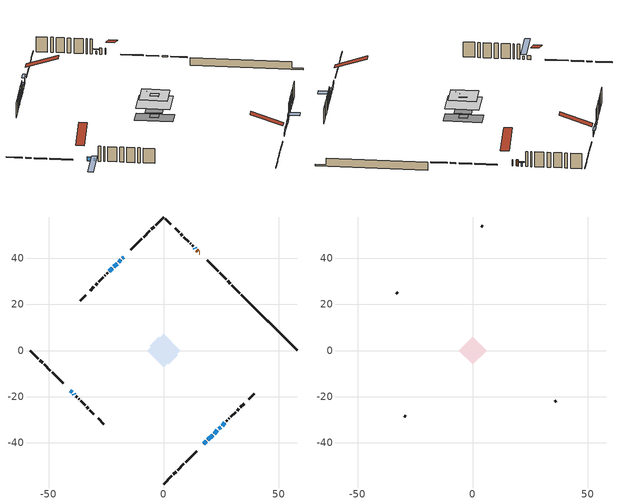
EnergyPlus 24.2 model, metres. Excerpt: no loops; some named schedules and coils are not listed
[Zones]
conditioned space
 floor outside (Floor1 construction): -3.64,0 0,3.64 3.64,0 0,-3.64 z1.96
 floor adiabatic (AdiabaticFloorConstruction): -7.23,0 0,7.23 7.23,0 0,-7.23 z4.4
 floor foundation (Slab1 construction): -6.06,2.14 -2.14,6.06 6.06,-2.14 2.14,-6.06 z-0.6
 floor foundation (Slab2 construction): -1.79,0 0,1.79 1.79,0 0,-1.79 z0
 wall outside (RimJoist1 construction): 0,-57.97 3.54,-54.43 / -57.97,0 -54.43,-3.54 / 0,57.97 -3.54,54.43 / 33.08,24.89 29.54,28.43 z1.96:2.26
 wall outside (RimJoist2 construction): 4.19,-53.78 5.39,-52.58 / -53.78,-4.19 -52.58,-5.39 / -4.19,53.78 -5.39,52.58 / 28.88,29.09 27.69,30.28 z1.96:2.26
 wall outside (RimJoist3 construction): 6.04,-51.93 8.79,-49.18 / -51.93,-6.04 -49.18,-8.79 / -6.04,51.93 -8.79,49.18 / 27.03,30.94 24.29,33.68 z1.96:2.26
 wall outside (RimJoist4 construction): 9.45,-48.52 14.29,-43.68 / -48.52,-9.45 -43.68,-14.29 / -9.45,48.52 -14.29,43.68 / 23.63,34.34 18.79,39.18 z1.96:2.26
 wall outside (AdiabaticWallConstruction 1): 15.62,42.35 15.44,42.54 / 14.78,43.19 14.35,43.62 z1.96:3.99
 wall outside (AdiabaticWallConstruction): -17.46,40.52 -17.96,40.01 z1.96:3.61; -40.52,-17.46 -39.8,-18.17 / -18.61,39.36 -19.57,38.41 / 17.46,-40.52 18.54,-39.43 / 19.2,-38.78 21.21,-36.76 z1.96:3.18; 13.7,44.27 13.4,44.57 z1.96:2.9; -39.15,-18.82 -38.77,-19.2 z1.96:2.88; -20.22,37.75 -21.69,36.28 z1.96:3.51; 21.87,-36.11 23.23,-34.74 / 23.89,-34.08 24.65,-33.33 / -22.35,35.62 -23.57,34.4 z1.96:2.93; 25.3,-32.67 26.54,-31.43 z1.96:3.94
 wall outside (Wall1 construction): 27.2,-30.77 27.66,-30.31 / -38.11,-19.86 -37.65,-20.32 / -24.23,33.74 -24.69,33.28 / 12.74,45.23 12.28,45.69 z1.96:6.84
 wall outside (Wall2 construction): 28.32,-29.66 28.52,-29.45 / -37,-20.98 -36.79,-21.18 / -25.34,32.63 -25.55,32.42 / 11.63,46.34 11.42,46.55 z1.96:6.84
 wall outside (Wall3 construction): 29.18,-28.79 31.16,-26.81 / -36.13,-21.84 -34.15,-23.82 / -26.21,31.76 -28.19,29.78 / 10.76,47.21 8.78,49.19 z1.96:6.84
 wall outside (Wall4 construction): 31.82,-26.15 32.61,-25.37 / -33.49,-24.48 -32.71,-25.27 / -28.85,29.12 -29.64,28.34 / 8.12,49.85 7.34,50.64 z1.96:6.84
 wall outside (Wall5 construction): 33.26,-24.71 34.95,-23.02 / -32.05,-25.92 -30.36,-27.62 / -30.29,27.68 -31.98,25.99 / 6.68,51.29 4.99,52.98 z1.96:6.84
 wall outside (Wall9 construction): 36.86,-21.11 39.29,-18.69 / -28.45,-29.52 -26.03,-31.95 / -33.89,24.08 -36.31,21.66 / 3.08,54.89 0.66,57.31 z1.96:6.84
 wall foundation (FoundationWall1 construction): 33.74,24.24,-0.6 33.74,24.24,1.96 55.55,2.42,1.96 55.55,2.42,-0.08 57.97,0,-0.08 57.97,0,-0.6
 window (WindowConstruction 7): -17.46,40.52 -17.96,40.01 z1.96:3.61
 window (WindowConstruction 5): -40.52,-17.46 -39.8,-18.17 z1.96:3.18
 window (WindowConstruction 6): 13.7,44.27 13.4,44.57 z1.96:2.9
 window (WindowConstruction 9): -18.62,39.36 -19.56,38.41 z1.96:3.18
 window (WindowConstruction 10): 17.46,-40.52 18.54,-39.43 z1.96:3.18
 window (WindowConstruction 11): 19.2,-38.78 21.21,-36.76 z1.96:3.18
 window (WindowConstruction 8): -39.15,-18.82 -38.77,-19.2 z1.96:2.87
 window (WindowConstruction): -20.22,37.75 -21.69,36.28 z1.96:3.51
 window (WindowConstruction 1): 21.87,-36.1 23.23,-34.74 z1.96:2.93
 window (WindowConstruction 2): 23.89,-34.08 24.64,-33.33 z1.96:2.93
 window (WindowConstruction 3): 25.3,-32.67 26.54,-31.43 z1.96:3.94
 window (WindowConstruction 4): -22.35,35.62 -23.57,34.4 z1.96:2.93
 door (Door): 15.62,42.35 15.44,42.53 z1.96:3.99
 door (Door 1): 14.78,43.19 14.36,43.62 z1.96:3.99
 ceiling adiabatic (AdiabaticFloorConstruction): 0,-7.23 7.23,0 0,7.23 -7.23,0 z4.4
attic - vented
 floor to conditioned space (Floor2 construction Reversed): -1.79,0 0,1.79 1.79,0 0,-1.79 z6.84
 floor to conditioned space (Floor3 construction Reversed): -5.99,0 0,5.99 5.99,0 0,-5.99 z6.84
 floor to conditioned space (Floor4 construction Reversed): -3.64,0 0,3.64 3.64,0 0,-3.64 z6.84
 wall outside (Wall6 construction): 35.61,-22.36 36.21,-21.77 / -29.7,-28.27 -29.1,-28.87 / -32.64,25.33 -33.24,24.74 / 4.33,53.64 3.74,54.24 z1.96:6.84
 roof outside (Roof1 construction): 16.8,-41.17,6.84 9.77,-34.14,10.15 7.91,-35.99,10.15 14.95,-43.03,6.84; -41.17,-16.8,6.84 -34.14,-9.77,10.15 -35.99,-7.91,10.15 -43.03,-14.95,6.84; -16.8,41.17,6.84 -9.77,34.14,10.15 -7.91,35.99,10.15 -14.95,43.03,6.84; 16.28,41.69,6.84 9.25,34.66,10.15 11.1,32.81,10.15 18.13,39.84,6.84
shading: -18.6,39.37 -16.81,41.16 -17.35,41.7 -19.14,39.91 z4.52; 13.04,44.93 14.06,43.91 14.35,44.2 13.33,45.22 z3.41; -38.34,-19.63 -39.58,-18.39 -48.2,-27.01 -46.96,-28.25 z3.48; -21.87,36.1 -20.04,37.93 -20.34,38.22 -22.16,36.39 z3.76; 23.41,-34.56 21.69,-36.28 21.98,-36.57 23.7,-34.85 z3.18; 24.82,-33.15 23.71,-34.26 24,-34.55 25.11,-33.44 z3.18; 26.72,-31.25 25.12,-32.85 27.71,-35.44 29.31,-33.84 z4.19; -23.75,34.22 -22.17,35.8 -22.46,36.09 -24.04,34.52 z3.18
[Building]
Building 1: Terrain=Suburbs
[Site:Location]
Bathurst AP_NB: Latitude {deg}=47.63; Longitude {deg}=-65.74; Time Zone {hr}=-4; Elevation {m}=59; Keep Site Location Information=Yes
[Site:GroundTemperature:Shallow]
0.0375368, -2.14911, -2.32423, -1.28655, 2.87914, 7.02543, 10.62, 12.8971, 13.0906, 11.2385, 7.7356, 3.71651
[Site:WaterMainsTemperature]
Calculation Method=Schedule; Temperature Schedule=mains temperature schedule
[Material] Roughness=Rough; Thermal Absorptance=0.9
Name | Thickness {m} | Conductivity {W/m-K} | Density {kg/m3} | Specific Heat {J/kg-K} | Solar Absorptance | Visible Absorptance
asphalt or fiberglass shingles | 0.00635 | 0.162714 | 1121.4 | 1465.45 | 0.4 | 0.4
ceiling loosefill ins | 0.254 | 0.0480833 | 16.02 | 1046.75 | 0.7 | 0.7
ceiling stud and cavity | 0.1397 | 0.404776 | 65.682 | 1177.47 | 0.7 | 0.7
ceiling stud and cavity 1 | 0.1397 | 0.115652 | 65.682 | 1177.47 | 0.7 | 0.7
ceiling stud and cavity 2 | 0.1397 | 0.268029 | 65.682 | 1177.47 | 0.7 | 0.7
concrete 4.0 in. | 0.1016 | 1.803125 | 2242.8 | 837.4 | 0.7 | 0.7
concrete 8.0 in. | 0.2032 | 1.803125 | 2242.8 | 837.4 | 0.7 | 0.7
door material | 0.04445 | 0.0451087 | 512.64 | 1214.23 | 0.7 | 0.7
floor covering | 0.0127 | 0.0433444 | 54.468 | 1339.84 | 0.6 | 0.6
floor rigid ins; rim joist rigid ins 1; wall rigid ins | 0.051816 | 0.029427 | 32.04 | 1214.23 | 0.7 | 0.7
floor rigid ins 1; wall rigid ins 2 | 0.512978 | 0.029427 | 32.04 | 1214.23 | 0.7 | 0.7
floor stud and cavity | 0.1397 | 0.64399 | 92.3553 | 1139.71 | 0.7 | 0.7
floor stud and cavity 1 | 0.1397 | 1.75129 | 37.0049 | 1207.88 | 0.7 | 0.7
furniture material conditioned space 1 | 0.1524 | 0.115458 | 640.8 | 1214.23 | 0.6 | 0.6
gypsum board | 0.0127 | 0.160291 | 801 | 837.4 | 0.6 | 0.6
osb sheathing 0.5 in. | 0.0127 | 0.115458 | 512.64 | 1214.23 | 0.7 | 0.7
osb sheathing 0.75 in. | 0.01905 | 0.115458 | 512.64 | 1214.23 | 0.7 | 0.7
osb sheathing 2.0 in. | 0.0508 | 0.115458 | 512.64 | 1214.23 | 0.7 | 0.7
rim joist rigid ins; wall rigid ins 1 | 0.103632 | 0.029427 | 32.04 | 1214.23 | 0.7 | 0.7
rim joist stud and cavity | 0.0508 | 0.0292721 | 125.044 | 1163.47 | 0.6 | 0.6
rim joist stud and cavity 1 | 0.0508 | 0.0199574 | 125.044 | 1163.47 | 0.6 | 0.6
rim joist stud and cavity 2 | 0.0508 | 24.0425 | 6.31874 | 1174.65 | 0.6 | 0.6
rim joist stud and cavity 3 | 0.0508 | 0.0402607 | 125.044 | 1163.47 | 0.6 | 0.6
wall stud and cavity | 0.1397 | 0.0714115 | 139.0536 | 1170.24 | 0.7 | 0.7
wall stud and cavity 1 | 0.1397 | 0.0828166 | 139.0536 | 1170.24 | 0.7 | 0.7
wall stud and cavity 2 | 0.1397 | 0.372494 | 139.0536 | 1170.24 | 0.7 | 0.7
wall stud and cavity 3 | 0.1397 | 0.550994 | 139.0536 | 1170.24 | 0.7 | 0.7
wall stud and cavity 4 | 0.1397 | 0.383292 | 139.0536 | 1170.24 | 0.7 | 0.7
wall stud and cavity 5 | 0.0889 | 6.1454 | 50.32683 | 1063.81 | 0.6 | 0.6
wall stud and cavity 6 | 0.1397 | 0.472276 | 139.0536 | 1170.24 | 0.7 | 0.7
wall stud and cavity 7 | 0.0889 | 0.380278 | 52.3479 | 1209.89 | 0.7 | 0.7
wall stud and cavity 8 | 0.0889 | 0.391764 | 83.0341 | 1211.67 | 0.7 | 0.7
wood siding | 0.0254 | 0.102417 | 544.68 | 1172.36 | 0.4 | 0.4
wood siding 1 | 0.00254 | 0.102417 | 544.68 | 1172.36 | 0.4 | 0.4
wood siding 2; wood siding 3; wood siding 4 | 0.0254 | 0.102417 | 544.68 | 1172.36 | 0.7 | 0.7
[WindowMaterial:SimpleGlazingSystem]
Name | U-Factor {W/m2-K} | Solar Heat Gain Coefficient
WindowMaterial | 2.12811 | 0.61
WindowMaterial 1 | 2.21499 | 0.53
WindowMaterial 10 | 1.547255 | 0.47
WindowMaterial 2 | 2.20704 | 0.53
WindowMaterial 3 | 1.95494 | 0.59
WindowMaterial 4 | 1.56542 | 0.46
WindowMaterial 5 | 1.54101 | 0.48
WindowMaterial 6 | 2.33479 | 0.41
WindowMaterial 7 | 1.919164 | 0.6
WindowMaterial 8 | 2.208742 | 0.41
WindowMaterial 9 | 1.50524 | 0.5
[Construction]
AdiabaticFloorConstruction: floor stud and cavity 1, floor rigid ins 1, osb sheathing 0.75 in., floor covering
AdiabaticWallConstruction: wood siding 3, wall rigid ins 2, wall stud and cavity 7, gypsum board
AdiabaticWallConstruction 1: wood siding 4, wall rigid ins 2, wall stud and cavity 7, gypsum board
Door; Door 1: door material
Floor1 construction: floor stud and cavity, floor rigid ins, osb sheathing 0.75 in., floor covering
Floor2 construction Reversed: gypsum board, ceiling stud and cavity, ceiling loosefill ins
Floor3 construction Reversed: gypsum board, ceiling stud and cavity 1, ceiling loosefill ins
Floor4 construction Reversed: gypsum board, ceiling stud and cavity 2, ceiling loosefill ins
FoundationWall1 construction: concrete 8.0 in.
furniture construction conditioned space 1: furniture material conditioned space 1
PartitionWallConstruction: gypsum board, wall stud and cavity 8, gypsum board
RimJoist1 construction: wood siding 2, osb sheathing 2.0 in., rim joist stud and cavity
RimJoist2 construction: wood siding 2, rim joist rigid ins, osb sheathing 2.0 in., rim joist stud and cavity 1
RimJoist3 construction: wood siding 2, rim joist stud and cavity 2
RimJoist4 construction: wood siding 2, rim joist rigid ins 1, osb sheathing 2.0 in., rim joist stud and cavity 3
Roof1 construction: asphalt or fiberglass shingles
Slab1 construction; Slab2 construction: concrete 4.0 in.
Wall1 construction: wood siding, wall rigid ins, osb sheathing 0.5 in., wall stud and cavity, gypsum board
Wall2 construction: wood siding, wall rigid ins, osb sheathing 0.5 in., wall stud and cavity 1, gypsum board
Wall3 construction: wood siding, wall rigid ins 1, osb sheathing 0.5 in., wall stud and cavity 2, gypsum board
Wall4 construction: wood siding, wall rigid ins 1, osb sheathing 0.5 in., wall stud and cavity 3, gypsum board
Wall5 construction: wood siding, wall rigid ins 1, osb sheathing 0.5 in., wall stud and cavity 4, gypsum board
Wall6 construction: wood siding 1, wall stud and cavity 5
Wall9 construction: wood siding, wall rigid ins 1, osb sheathing 0.5 in., wall stud and cavity 6, gypsum board
WindowConstruction: WindowMaterial
WindowConstruction 1: WindowMaterial 1
WindowConstruction 10: WindowMaterial 10
WindowConstruction 11; WindowConstruction 3: WindowMaterial 3
WindowConstruction 2: WindowMaterial 2
WindowConstruction 4: WindowMaterial 4
WindowConstruction 5: WindowMaterial 5
WindowConstruction 6: WindowMaterial 6
WindowConstruction 7: WindowMaterial 7
WindowConstruction 8: WindowMaterial 8
WindowConstruction 9: WindowMaterial 9
[Zone] Multiplier=1; Part of Total Floor Area=Yes
Name | Volume {m3}
attic - vented | 56.3908
conditioned space | 439.4
[Space]
Name | Zone | Volume {m3}
attic - vented 1 | attic - vented | 56.3908
conditioned space 1 | conditioned space | 439.4
[ZoneInfiltration:EffectiveLeakageArea]
infil attic - vented 1: Zone or Space=attic - vented 1; Schedule=Always On Discrete; Effective Air Leakage Area {cm2}=4184.4; Stack Coefficient=0.00056964; Wind Coefficient=1.61258e-05
[ZoneMixing]
whole house fan mix: Zone or Space=attic - vented; Schedule=Always On Continuous; Design Flow Rate Calculation Method=Flow/Zone; Design Flow Rate {m3/s}=0; Source Zone or Space=conditioned space
[SurfaceProperty:ExposedFoundationPerimeter] Exposed Perimeter Calculation Method=TotalExposedPerimeter
Name | Total Exposed Perimeter {m}
Slab1 | 34.275
Slab2 | 7.69599
[InternalMass] Zone or ZoneList=conditioned space; Space or SpaceList=conditioned space 1
Name | Construction | Surface Area {m2}
furniture mass conditioned space 1 | furniture construction conditioned space 1 | 80.6908
partition wall mass | PartitionWallConstruction | 201.727
[Lights]
interior lighting: Zone or ZoneList or Space or SpaceList=conditioned space 1; Schedule=interior lighting schedule; Design Level Calculation Method=LightingLevel; Lighting Level {W}=343.2; Return Air Fraction=0; Fraction Radiant=0.6; Fraction Visible=0.2; Fraction Replaceable=1
[People]
occupants: Zone or ZoneList or Space or SpaceList=conditioned space 1; Number of People Schedule=occupants schedule; Number of People Calculation Method=People; Number of People=3; Fraction Radiant=0.314171; Sensible Heat Fraction=0.56303; Activity Level Schedule=occupants activity schedule; Carbon Dioxide Generation Rate {m3/s-W}=0; Enable ASHRAE 55 Comfort Warnings=No; Mean Radiant Temperature Calculation Type=EnclosureAveraged
[ElectricEquipment] Zone or ZoneList or Space or SpaceList=conditioned space 1; Design Level Calculation Method=EquipmentLevel
Name | Schedule | Design Level {W} | Fraction Latent | Fraction Radiant | Fraction Lost
clothes dryer | clothes dryer schedule | 140.772 | 0.015 | 0.081 | 0.85
clothes washer | clothes washer schedule | 32.1985 | 0.03 | 0.162 | 0.7
cooking range | cooking range schedule | 215.147 | 0.08 | 0.432 | 0.2
dishwasher | dishwasher schedule | 66.8632 | 0.3 | 0.18 | 0.4
fridge | fridge schedule | 72.9452 | 0 | 0.6 | 0
mech vent house fan | mech vent house fan schedule | 0 | 0 | 0 | 1
mech vent house fan cfis | mech vent house fan cfis schedule | 0 | 0 | 0 | 0
misc plug loads | misc plug loads schedule | 494.7 | 0.045 | 0.513 | 0.1
whole house fan | Always On Discrete | 0 | 0 | 0 | 1
[OtherEquipment] Zone or ZoneList or Space or SpaceList=conditioned space 1; Design Level Calculation Method=EquipmentLevel
Name | Fuel Type | Schedule | Design Level {W} | Fraction Latent | Fraction Radiant | Fraction Lost
clothes dryer 1 | Electricity | clothes dryer schedule | 0 | 0.015 | 0.081 | 0.85
cooking range 1 | Electricity | cooking range schedule | 0 | 0.08 | 0.432 | 0.2
general water use latent | None | general water use schedule | 62.594 | 1 | 0 | 0
general water use sensible | None | general water use schedule | -61.6891 | 0 | 0.6 | 0
mech vent house fan latent load | None | Always On Discrete | 0 | 1 | 0 | 0
mech vent house fan sensible load | None | Always On Discrete | 0 | 0 | 0 | 0
water heater energy adjustment1 | Electricity | Always On Discrete | 0.01 | 0 | 0 | 1
[ZoneInfiltration:DesignFlowRate] Zone or ZoneList or Space or SpaceList=conditioned space 1; Schedule=Always On Discrete; Design Flow Rate Calculation Method=Flow/Zone; Design Flow Rate {m3/s}=0
infil flow; natural vent flow; whole house fan flow
[ZoneControl:Thermostat]
conditioned space Thermostat: Zone or ZoneList=conditioned space; Control Type Schedule=conditioned space Thermostat Schedule; Control 1=conditioned space temperature setpoint; Temperature Difference Between Cutout And Setpoint {deltaC}=0
[ThermostatSetpoint:DualSetpoint]
conditioned space temperature setpoint: Heating Setpoint Temperature Schedule=heating setpoint; Cooling Setpoint Temperature Schedule=cooling setpoint
[AirLoopHVAC:UnitarySystem]
unit heater unitary system: Control Type=Load; Controlling Zone or Thermostat Location=conditioned space; Dehumidification Control Type=None; Availability Schedule=Always On Discrete; Supply Fan=unit heater supply fan; Fan Placement=BlowThrough; Supply Air Fan Operating Mode Schedule=unit heater auto fan schedule; Heating Coil=unit heater htg coil; DX Heating Coil Sizing Ratio=1; Use DOAS DX Cooling Coil=No; Minimum Supply Air Temperature {C}=2; Latent Load Control=SensibleOnlyLoadControl; Cooling Supply Air Flow Rate Method=None; Heating Supply Air Flow Rate Method=SupplyAirFlowRate; Heating Supply Air Flow Rate {m3/s}=0.00141584; No Load Supply Air Flow Rate Method=SupplyAirFlowRate; No Load Supply Air Flow Rate {m3/s}=0; No Load Supply Air Flow Rate Control Set To Low Speed=Yes; Maximum Supply Air Temperature {C}=48.8889; Maximum Outdoor Dry-Bulb Temperature for Supplemental Heater Operation {C}=21; Ancillary On-Cycle Electric Power {W}=0; Ancillary Off-Cycle Electric Power {W}=0
[Zone equipment]
conditioned space: electric baseboard, unit heater unitary system
[Foundation:Kiva] Initial Indoor Air Temperature {C}=18; Wall Depth Below Slab {m}=0.2032
Name | Wall Height Above Grade {m}
Foundation Kiva 1 | 1.96002
Foundation Kiva 2 | 0.1016
[Foundation:Kiva:Settings]
Soil Conductivity {W/m-K}=0.849921; Soil Density {kg/m3}=1842.3; Soil Specific Heat {J/kg-K}=418.7; Ground Solar Absorptivity=0.9; Ground Thermal Absorptivity=0.9; Ground Surface Roughness {m}=0.03; Far-Field Width {m}=40; Deep-Ground Boundary Condition=ZeroFlux; Deep-Ground Depth {m}=40; Minimum Cell Dimension {m}=0.2; Maximum Cell Growth Coefficient=3; Simulation Timestep=Timestep
[Exterior:Lights]
exterior lighting: Schedule=exterior lighting schedule; Design Level {W}=75.6
[EnergyManagementSystem:Sensor] Output:Variable or Output:Meter Index Key=conditioned space
Name | Output:Variable or Output:Meter
conditioned_space_clg_unmet_s | Zone Cooling Setpoint Not Met Time
conditioned_space_htg_unmet_s | Zone Heating Setpoint Not Met Time
fridge_tin_s; tin_s; tin_s_1 | Zone Mean Air Temperature
tout_s | Zone Outdoor Air Drybulb Temperature
win_s | Zone Air Humidity Ratio
[Schedule:Constant]
Name | Hourly Value
Always On Continuous; mech vent house fan schedule; mech vent house fan cfis schedule; Always On Discrete | 1
occupants activity schedule | 117.228
fridge schedule; unit heater auto fan schedule | 0
[Schedule:Week:Daily]
interior lighting schedule Week Rule - Jan1-Jan27: interior lighting schedule day, interior lighting schedule day, interior lighting schedule day, interior lighting schedule day, interior lighting schedule day, interior lighting schedule day, interior lighting schedule day, interior lighting schedule default day, interior lighting schedule default day, interior lighting schedule default day, interior lighting schedule default day, interior lighting schedule default day
interior lighting schedule Week Rule - Jan28-Feb3: interior lighting schedule day, interior lighting schedule day, interior lighting schedule day, interior lighting schedule day, interior lighting schedule day 1, interior lighting schedule day 1, interior lighting schedule day 1, interior lighting schedule default day, interior lighting schedule default day, interior lighting schedule default day, interior lighting schedule default day, interior lighting schedule default day
interior lighting schedule Week Rule - Feb4-Feb24: interior lighting schedule day 1, interior lighting schedule day 1, interior lighting schedule day 1, interior lighting schedule day 1, interior lighting schedule day 1, interior lighting schedule day 1, interior lighting schedule day 1, interior lighting schedule default day, interior lighting schedule default day, interior lighting schedule default day, interior lighting schedule default day, interior lighting schedule default day
interior lighting schedule Week Rule - Feb25-Mar3: interior lighting schedule day 1, interior lighting schedule day 1, interior lighting schedule day 1, interior lighting schedule day 1, interior lighting schedule day 2, interior lighting schedule day 2, interior lighting schedule day 2, interior lighting schedule default day, interior lighting schedule default day, interior lighting schedule default day, interior lighting schedule default day, interior lighting schedule default day
interior lighting schedule Week Rule - Mar4-Mar31: interior lighting schedule day 2, interior lighting schedule day 2, interior lighting schedule day 2, interior lighting schedule day 2, interior lighting schedule day 2, interior lighting schedule day 2, interior lighting schedule day 2, interior lighting schedule default day, interior lighting schedule default day, interior lighting schedule default day, interior lighting schedule default day, interior lighting schedule default day
interior lighting schedule Week Rule - Apr1-Apr28: interior lighting schedule day 3, interior lighting schedule day 3, interior lighting schedule day 3, interior lighting schedule day 3, interior lighting schedule day 3, interior lighting schedule day 3, interior lighting schedule day 3, interior lighting schedule default day, interior lighting schedule default day, interior lighting schedule default day, interior lighting schedule default day, interior lighting schedule default day
interior lighting schedule Week Rule - Apr29-May5: interior lighting schedule day 3, interior lighting schedule day 3, interior lighting schedule day 4, interior lighting schedule day 4, interior lighting schedule day 4, interior lighting schedule day 4, interior lighting schedule day 4, interior lighting schedule default day, interior lighting schedule default day, interior lighting schedule default day, interior lighting schedule default day, interior lighting schedule default day
interior lighting schedule Week Rule - May6-May26: interior lighting schedule day 4, interior lighting schedule day 4, interior lighting schedule day 4, interior lighting schedule day 4, interior lighting schedule day 4, interior lighting schedule day 4, interior lighting schedule day 4, interior lighting schedule default day, interior lighting schedule default day, interior lighting schedule default day, interior lighting schedule default day, interior lighting schedule default day
interior lighting schedule Week Rule - May27-Jun2: interior lighting schedule day 4, interior lighting schedule day 4, interior lighting schedule day 4, interior lighting schedule day 4, interior lighting schedule day 4, interior lighting schedule day 5, interior lighting schedule day 5, interior lighting schedule default day, interior lighting schedule default day, interior lighting schedule default day, interior lighting schedule default day, interior lighting schedule default day
interior lighting schedule Week Rule - Jun3-Jun30: interior lighting schedule day 5, interior lighting schedule day 5, interior lighting schedule day 5, interior lighting schedule day 5, interior lighting schedule day 5, interior lighting schedule day 5, interior lighting schedule day 5, interior lighting schedule default day, interior lighting schedule default day, interior lighting schedule default day, interior lighting schedule default day, interior lighting schedule default day
interior lighting schedule Week Rule - Jul1-Jul28: interior lighting schedule day 6, interior lighting schedule day 6, interior lighting schedule day 6, interior lighting schedule day 6, interior lighting schedule day 6, interior lighting schedule day 6, interior lighting schedule day 6, interior lighting schedule default day, interior lighting schedule default day, interior lighting schedule default day, interior lighting schedule default day, interior lighting schedule default day
interior lighting schedule Week Rule - Jul29-Aug4: interior lighting schedule day 6, interior lighting schedule day 6, interior lighting schedule day 6, interior lighting schedule day 7, interior lighting schedule day 7, interior lighting schedule day 7, interior lighting schedule day 7, interior lighting schedule default day, interior lighting schedule default day, interior lighting schedule default day, interior lighting schedule default day, interior lighting schedule default day
interior lighting schedule Week Rule - Aug5-Aug25: interior lighting schedule day 7, interior lighting schedule day 7, interior lighting schedule day 7, interior lighting schedule day 7, interior lighting schedule day 7, interior lighting schedule day 7, interior lighting schedule day 7, interior lighting schedule default day, interior lighting schedule default day, interior lighting schedule default day, interior lighting schedule default day, interior lighting schedule default day
interior lighting schedule Week Rule - Aug26-Sep1: interior lighting schedule day 7, interior lighting schedule day 7, interior lighting schedule day 7, interior lighting schedule day 7, interior lighting schedule day 7, interior lighting schedule day 7, interior lighting schedule day 8, interior lighting schedule default day, interior lighting schedule default day, interior lighting schedule default day, interior lighting schedule default day, interior lighting schedule default day
interior lighting schedule Week Rule - Sep2-Sep29: interior lighting schedule day 8, interior lighting schedule day 8, interior lighting schedule day 8, interior lighting schedule day 8, interior lighting schedule day 8, interior lighting schedule day 8, interior lighting schedule day 8, interior lighting schedule default day, interior lighting schedule default day, interior lighting schedule default day, interior lighting schedule default day, interior lighting schedule default day
interior lighting schedule Week Rule - Sep30-Oct6: interior lighting schedule day 8, interior lighting schedule day 9, interior lighting schedule day 9, interior lighting schedule day 9, interior lighting schedule day 9, interior lighting schedule day 9, interior lighting schedule day 9, interior lighting schedule default day, interior lighting schedule default day, interior lighting schedule default day, interior lighting schedule default day, interior lighting schedule default day
interior lighting schedule Week Rule - Oct7-Oct27: interior lighting schedule day 9, interior lighting schedule day 9, interior lighting schedule day 9, interior lighting schedule day 9, interior lighting schedule day 9, interior lighting schedule day 9, interior lighting schedule day 9, interior lighting schedule default day, interior lighting schedule default day, interior lighting schedule default day, interior lighting schedule default day, interior lighting schedule default day
interior lighting schedule Week Rule - Oct28-Nov3: interior lighting schedule day 9, interior lighting schedule day 9, interior lighting schedule day 9, interior lighting schedule day 9, interior lighting schedule day 10, interior lighting schedule day 10, interior lighting schedule day 10, interior lighting schedule default day, interior lighting schedule default day, interior lighting schedule default day, interior lighting schedule default day, interior lighting schedule default day
interior lighting schedule Week Rule - Nov4-Nov24: interior lighting schedule day 10, interior lighting schedule day 10, interior lighting schedule day 10, interior lighting schedule day 10, interior lighting schedule day 10, interior lighting schedule day 10, interior lighting schedule day 10, interior lighting schedule default day, interior lighting schedule default day, interior lighting schedule default day, interior lighting schedule default day, interior lighting schedule default day
interior lighting schedule Week Rule - Nov25-Dec1: interior lighting schedule day 10, interior lighting schedule day 10, interior lighting schedule day 10, interior lighting schedule day 10, interior lighting schedule day 10, interior lighting schedule day 10, interior lighting schedule day 11, interior lighting schedule default day, interior lighting schedule default day, interior lighting schedule default day, interior lighting schedule default day, interior lighting schedule default day
interior lighting schedule Week Rule - Dec2-Dec31: interior lighting schedule day 11, interior lighting schedule day 11, interior lighting schedule day 11, interior lighting schedule day 11, interior lighting schedule day 11, interior lighting schedule day 11, interior lighting schedule day 11, interior lighting schedule default day, interior lighting schedule default day, interior lighting schedule default day, interior lighting schedule default day, interior lighting schedule default day
occupants schedule Week Rule - Jan1-Dec31: occupants schedule day, occupants schedule day, occupants schedule day, occupants schedule day, occupants schedule day, occupants schedule day, occupants schedule day, occupants schedule default day, occupants schedule default day, occupants schedule default day, occupants schedule default day, occupants schedule default day
clothes dryer schedule Week Rule - Jan1-Dec31: clothes dryer schedule day, clothes dryer schedule day, clothes dryer schedule day, clothes dryer schedule day, clothes dryer schedule day, clothes dryer schedule day, clothes dryer schedule day, clothes dryer schedule default day, clothes dryer schedule default day, clothes dryer schedule default day, clothes dryer schedule default day, clothes dryer schedule default day
clothes washer schedule Week Rule - Jan1-Dec31: clothes washer schedule day, clothes washer schedule day, clothes washer schedule day, clothes washer schedule day, clothes washer schedule day, clothes washer schedule day, clothes washer schedule day, clothes washer schedule default day, clothes washer schedule default day, clothes washer schedule default day, clothes washer schedule default day, clothes washer schedule default day
cooking range schedule Week Rule - Jan1-Dec31: cooking range schedule day, cooking range schedule day, cooking range schedule day, cooking range schedule day, cooking range schedule day, cooking range schedule day, cooking range schedule day, cooking range schedule default day, cooking range schedule default day, cooking range schedule default day, cooking range schedule default day, cooking range schedule default day
dishwasher schedule Week Rule - Jan1-Dec31: dishwasher schedule day, dishwasher schedule day, dishwasher schedule day, dishwasher schedule day, dishwasher schedule day, dishwasher schedule day, dishwasher schedule day, dishwasher schedule default day, dishwasher schedule default day, dishwasher schedule default day, dishwasher schedule default day, dishwasher schedule default day
misc plug loads schedule Week Rule - Jan1-Dec31: misc plug loads schedule day, misc plug loads schedule day, misc plug loads schedule day, misc plug loads schedule day, misc plug loads schedule day, misc plug loads schedule day, misc plug loads schedule day, misc plug loads schedule default day, misc plug loads schedule default day, misc plug loads schedule default day, misc plug loads schedule default day, misc plug loads schedule default day
general water use schedule Week Rule - Jan1-Dec31: general water use schedule day, general water use schedule day, general water use schedule day, general water use schedule day, general water use schedule day, general water use schedule day, general water use schedule day, general water use schedule default day, general water use schedule default day, general water use schedule default day, general water use schedule default day, general water use schedule default day
exterior lighting schedule Week Rule - Jan1-Jan27: exterior lighting schedule day, exterior lighting schedule day, exterior lighting schedule day, exterior lighting schedule day, exterior lighting schedule day, exterior lighting schedule day, exterior lighting schedule day, exterior lighting schedule default day, exterior lighting schedule default day, exterior lighting schedule default day, exterior lighting schedule default day, exterior lighting schedule default day
exterior lighting schedule Week Rule - Jan28-Feb3: exterior lighting schedule day, exterior lighting schedule day, exterior lighting schedule day, exterior lighting schedule day, exterior lighting schedule day 1, exterior lighting schedule day 1, exterior lighting schedule day 1, exterior lighting schedule default day, exterior lighting schedule default day, exterior lighting schedule default day, exterior lighting schedule default day, exterior lighting schedule default day
exterior lighting schedule Week Rule - Feb4-Feb24: exterior lighting schedule day 1, exterior lighting schedule day 1, exterior lighting schedule day 1, exterior lighting schedule day 1, exterior lighting schedule day 1, exterior lighting schedule day 1, exterior lighting schedule day 1, exterior lighting schedule default day, exterior lighting schedule default day, exterior lighting schedule default day, exterior lighting schedule default day, exterior lighting schedule default day
exterior lighting schedule Week Rule - Feb25-Mar3: exterior lighting schedule day 1, exterior lighting schedule day 1, exterior lighting schedule day 1, exterior lighting schedule day 1, exterior lighting schedule day 2, exterior lighting schedule day 2, exterior lighting schedule day 2, exterior lighting schedule default day, exterior lighting schedule default day, exterior lighting schedule default day, exterior lighting schedule default day, exterior lighting schedule default day
exterior lighting schedule Week Rule - Mar4-Mar31: exterior lighting schedule day 2, exterior lighting schedule day 2, exterior lighting schedule day 2, exterior lighting schedule day 2, exterior lighting schedule day 2, exterior lighting schedule day 2, exterior lighting schedule day 2, exterior lighting schedule default day, exterior lighting schedule default day, exterior lighting schedule default day, exterior lighting schedule default day, exterior lighting schedule default day
exterior lighting schedule Week Rule - Apr1-Apr28: exterior lighting schedule day 3, exterior lighting schedule day 3, exterior lighting schedule day 3, exterior lighting schedule day 3, exterior lighting schedule day 3, exterior lighting schedule day 3, exterior lighting schedule day 3, exterior lighting schedule default day, exterior lighting schedule default day, exterior lighting schedule default day, exterior lighting schedule default day, exterior lighting schedule default day
exterior lighting schedule Week Rule - Apr29-May5: exterior lighting schedule day 3, exterior lighting schedule day 3, exterior lighting schedule day 4, exterior lighting schedule day 4, exterior lighting schedule day 4, exterior lighting schedule day 4, exterior lighting schedule day 4, exterior lighting schedule default day, exterior lighting schedule default day, exterior lighting schedule default day, exterior lighting schedule default day, exterior lighting schedule default day
exterior lighting schedule Week Rule - May6-May26: exterior lighting schedule day 4, exterior lighting schedule day 4, exterior lighting schedule day 4, exterior lighting schedule day 4, exterior lighting schedule day 4, exterior lighting schedule day 4, exterior lighting schedule day 4, exterior lighting schedule default day, exterior lighting schedule default day, exterior lighting schedule default day, exterior lighting schedule default day, exterior lighting schedule default day
[Schedule:Year]
interior lighting schedule: interior lighting schedule Week Rule - Jan1-Jan27, 1, 1, 1, 27, interior lighting schedule Week Rule - Jan28-Feb3, 1, 28, 2, 3, interior lighting schedule Week Rule - Feb4-Feb24, 2, 4, 2, 24, interior lighting schedule Week Rule - Feb25-Mar3, 2, 25, 3, 3, interior lighting schedule Week Rule - Mar4-Mar31, 3, 4, 3, 31, interior lighting schedule Week Rule - Apr1-Apr28, 4, 1, 4, 28, interior lighting schedule Week Rule - Apr29-May5, 4, 29, 5, 5, interior lighting schedule Week Rule - May6-May26, 5, 6, 5, 26, interior lighting schedule Week Rule - May27-Jun2, 5, 27, 6, 2, interior lighting schedule Week Rule - Jun3-Jun30, 6, 3, 6, 30, interior lighting schedule Week Rule - Jul1-Jul28, 7, 1, 7, 28, interior lighting schedule Week Rule - Jul29-Aug4, 7, 29, 8, 4, interior lighting schedule Week Rule - Aug5-Aug25, 8, 5, 8, 25, interior lighting schedule Week Rule - Aug26-Sep1, 8, 26, 9, 1, interior lighting schedule Week Rule - Sep2-Sep29, 9, 2, 9, 29, interior lighting schedule Week Rule - Sep30-Oct6, 9, 30, 10, 6, interior lighting schedule Week Rule - Oct7-Oct27, 10, 7, 10, 27, interior lighting schedule Week Rule - Oct28-Nov3, 10, 28, 11, 3, interior lighting schedule Week Rule - Nov4-Nov24, 11, 4, 11, 24, interior lighting schedule Week Rule - Nov25-Dec1, 11, 25, 12, 1, interior lighting schedule Week Rule - Dec2-Dec31, 12, 2, 12, 31
occupants schedule: occupants schedule Week Rule - Jan1-Dec31, 1, 1, 12, 31
clothes dryer schedule: clothes dryer schedule Week Rule - Jan1-Dec31, 1, 1, 12, 31
clothes washer schedule: clothes washer schedule Week Rule - Jan1-Dec31, 1, 1, 12, 31
cooking range schedule: cooking range schedule Week Rule - Jan1-Dec31, 1, 1, 12, 31
dishwasher schedule: dishwasher schedule Week Rule - Jan1-Dec31, 1, 1, 12, 31
misc plug loads schedule: misc plug loads schedule Week Rule - Jan1-Dec31, 1, 1, 12, 31
general water use schedule: general water use schedule Week Rule - Jan1-Dec31, 1, 1, 12, 31
exterior lighting schedule: exterior lighting schedule Week Rule - Jan1-Jan27, 1, 1, 1, 27, exterior lighting schedule Week Rule - Jan28-Feb3, 1, 28, 2, 3, exterior lighting schedule Week Rule - Feb4-Feb24, 2, 4, 2, 24, exterior lighting schedule Week Rule - Feb25-Mar3, 2, 25, 3, 3, exterior lighting schedule Week Rule - Mar4-Mar31, 3, 4, 3, 31, exterior lighting schedule Week Rule - Apr1-Apr28, 4, 1, 4, 28, exterior lighting schedule Week Rule - Apr29-May5, 4, 29, 5, 5, exterior lighting schedule Week Rule - May6-May26, 5, 6, 5, 26, exterior lighting schedule Week Rule - May27-Jun2, 5, 27, 6, 2, exterior lighting schedule Week Rule - Jun3-Jun30, 6, 3, 6, 30, exterior lighting schedule Week Rule - Jul1-Jul28, 7, 1, 7, 28, exterior lighting schedule Week Rule - Jul29-Aug4, 7, 29, 8, 4, exterior lighting schedule Week Rule - Aug5-Aug25, 8, 5, 8, 25, exterior lighting schedule Week Rule - Aug26-Sep1, 8, 26, 9, 1, exterior lighting schedule Week Rule - Sep2-Sep29, 9, 2, 9, 29, exterior lighting schedule Week Rule - Sep30-Oct6, 9, 30, 10, 6, exterior lighting schedule Week Rule - Oct7-Oct27, 10, 7, 10, 27, exterior lighting schedule Week Rule - Oct28-Nov3, 10, 28, 11, 3, exterior lighting schedule Week Rule - Nov4-Nov24, 11, 4, 11, 24, exterior lighting schedule Week Rule - Nov25-Dec1, 11, 25, 12, 1, exterior lighting schedule Week Rule - Dec2-Dec31, 12, 2, 12, 31
[Schedule:Compact]
conditioned space Thermostat Schedule: Through: 12/31, For: AllDays, Until: 24:00, 4
mains temperature schedule: Through: 01/01, For: AllDays, Until: 24:00, 5.18111, Through: 01/02, For: AllDays, Until: 24:00, 5.11, Through: 01/03, For: AllDays, Until: 24:00, 5.04056, Through: 01/04, For: AllDays, Until: 24:00, 4.97167, Through: 01/05, For: AllDays, Until: 24:00, 4.90389, Through: 01/06, For: AllDays, Until: 24:00, 4.83722, Through: 01/07, For: AllDays, Until: 24:00, 4.77167, Through: 01/08, For: AllDays, Until: 24:00, 4.70722, Through: 01/09, For: AllDays, Until: 24:00, 4.64389, Through: 01/10, For: AllDays, Until: 24:00, 4.58167, Through: 01/11, For: AllDays, Until: 24:00, 4.52056, Through: 01/12, For: AllDays, Until: 24:00, 4.46111, Through: 01/13, For: AllDays, Until: 24:00, 4.40222, Through: 01/14, For: AllDays, Until: 24:00, 4.345, Through: 01/15, For: AllDays, Until: 24:00, 4.28889, Through: 01/16, For: AllDays, Until: 24:00, 4.23389, Through: 01/17, For: AllDays, Until: 24:00, 4.18056, Through: 01/18, For: AllDays, Until: 24:00, 4.12833, Through: 01/19, For: AllDays, Until: 24:00, 4.07722, Through: 01/20, For: AllDays, Until: 24:00, 4.02778, Through: 01/21, For: AllDays, Until: 24:00, 3.97944, Through: 01/22, For: AllDays, Until: 24:00, 3.93222, Through: 01/23, For: AllDays, Until: 24:00, 3.88667, Through: 01/24, For: AllDays, Until: 24:00, 3.84278, Through: 01/25, For: AllDays, Until: 24:00, 3.8, Through: 01/26, For: AllDays, Until: 24:00, 3.75889, Through: 01/27, For: AllDays, Until: 24:00, 3.71889, Through: 01/28, For: AllDays, Until: 24:00, 3.68, Through: 01/29, For: AllDays, Until: 24:00, 3.64333, Through: 01/30, For: AllDays, Until: 24:00, 3.60722, Through: 01/31, For: AllDays, Until: 24:00, 3.57333, Through: 02/01, For: AllDays, Until: 24:00, 3.54056, Through: 02/02, For: AllDays, Until: 24:00, 3.50944, Through: 02/03, For: AllDays, Until: 24:00, 3.48, Through: 02/04, For: AllDays, Until: 24:00, 3.45167, Through: 02/05, For: AllDays, Until: 24:00, 3.425, Through: 02/06, For: AllDays, Until: 24:00, 3.39944, Through: 02/07, For: AllDays, Until: 24:00, 3.37611, Through: 02/08, For: AllDays, Until: 24:00, 3.35389, Through: 02/09, For: AllDays, Until: 24:00, 3.33333, Through: 02/10, For: AllDays, Until: 24:00, 3.31444, Through: 02/11, For: AllDays, Until: 24:00, 3.29667, Through: 02/12, For: AllDays, Until: 24:00, 3.28111, Through: 02/13, For: AllDays, Until: 24:00, 3.26667, Through: 02/14, For: AllDays, Until: 24:00, 3.25389, Through: 02/15, For: AllDays, Until: 24:00, 3.24278, Through: 02/16, For: AllDays, Until: 24:00, 3.23278, Through: 02/17, For: AllDays, Until: 24:00, 3.225, Through: 02/18, For: AllDays, Until: 24:00, 3.21833, Through: 02/19, For: AllDays, Until: 24:00, 3.21333, Through: 02/20, For: AllDays, Until: 24:00, 3.21, Through: 02/21, For: AllDays, Until: 24:00, 3.20833, Through: 02/22, For: AllDays, Until: 24:00, 3.20833, Through: 02/23, For: AllDays, Until: 24:00, 3.20944, Through: 02/24, For: AllDays, Until: 24:00, 3.21278, Through: 02/25, For: AllDays, Until: 24:00, 3.21722, Through: 02/26, For: AllDays, Until: 24:00, 3.22333, Through: 02/27, For: AllDays, Until: 24:00, 3.23111, Through: 02/28, For: AllDays, Until: 24:00, 3.24056, Through: 03/01, For: AllDays, Until: 24:00, 3.25111, Through: 03/02, For: AllDays, Until: 24:00, 3.26389, Through: 03/03, For: AllDays, Until: 24:00, 3.27778, Through: 03/04, For: AllDays, Until: 24:00, 3.29333, Through: 03/05, For: AllDays, Until: 24:00, 3.31056, Through: 03/06, For: AllDays, Until: 24:00, 3.32944, Through: 03/07, For: AllDays, Until: 24:00, 3.34944, Through: 03/08, For: AllDays, Until: 24:00, 3.37111, Through: 03/09, For: AllDays, Until: 24:00, 3.39444, Through: 03/10, For: AllDays, Until: 24:00, 3.41944, Through: 03/11, For: AllDays, Until: 24:00, 3.44611, Through: 03/12, For: AllDays, Until: 24:00, 3.47389, Through: 03/13, For: AllDays, Until: 24:00, 3.50333, Through: 03/14, For: AllDays, Until: 24:00, 3.53389, Through: 03/15, For: AllDays, Until: 24:00, 3.56667, Through: 03/16, For: AllDays, Until: 24:00, 3.60056, Through: 03/17, For: AllDays, Until: 24:00, 3.63556, Through: 03/18, For: AllDays, Until: 24:00, 3.67222, Through: 03/19, For: AllDays, Until: 24:00, 3.71056, Through: 03/20, For: AllDays, Until: 24:00, 3.75056, Through: 03/21, For: AllDays, Until: 24:00, 3.79111, Through: 03/22, For: AllDays, Until: 24:00, 3.83389, Through: 03/23, For: AllDays, Until: 24:00, 3.87778, Through: 03/24, For: AllDays, Until: 24:00, 3.92278, Through: 03/25, For: AllDays, Until: 24:00, 3.96944, Through: 03/26, For: AllDays, Until: 24:00, 4.01778, Through: 03/27, For: AllDays, Until: 24:00, 4.06722, Through: 03/28, For: AllDays, Until: 24:00, 4.11778, Through: 03/29, For: AllDays, Until: 24:00, 4.16944, Through: 03/30, For: AllDays, Until: 24:00, 4.22278, Through: 03/31, For: AllDays, Until: 24:00, 4.27778, Through: 04/01, For: AllDays, Until: 24:00, 4.33333, Through: 04/02, For: AllDays, Until: 24:00, 4.39056, Through: 04/03, For: AllDays, Until: 24:00, 4.44889, Through: 04/04, For: AllDays, Until: 24:00, 4.50833, Through: 04/05, For: AllDays, Until: 24:00, 4.56889, Through: 04/06, For: AllDays, Until: 24:00, 4.63111, Through: 04/07, For: AllDays, Until: 24:00, 4.69389, Through: 04/08, For: AllDays, Until: 24:00, 4.75833, Through: 04/09, For: AllDays, Until: 24:00, 4.82333, Through: 04/10, For: AllDays, Until: 24:00, 4.89, Through: 04/11, For: AllDays, Until: 24:00, 4.95778, Through: 04/12, For: AllDays, Until: 24:00, 5.02611, Through: 04/13, For: AllDays, Until: 24:00, 5.09556, Through: 04/14, For: AllDays, Until: 24:00, 5.16667, Through: 04/15, For: AllDays, Until: 24:00, 5.23833, Through: 04/16, For: AllDays, Until: 24:00, 5.31056, Through: 04/17, For: AllDays, Until: 24:00, 5.38444, Through: 04/18, For: AllDays, Until: 24:00, 5.45889, Through: 04/19, For: AllDays, Until: 24:00, 5.53444, Through: 04/20, For: AllDays, Until: 24:00, 5.61056, Through: 04/21, For: AllDays, Until: 24:00, 5.68778, Through: 04/22, For: AllDays, Until: 24:00, 5.76611, Through: 04/23, For: AllDays, Until: 24:00, 5.845, Through: 04/24, For: AllDays, Until: 24:00, 5.92444, Through: 04/25, For: AllDays, Until: 24:00, 6.005, Through: 04/26, For: AllDays, Until: 24:00, 6.08667, Through: 04/27, For: AllDays, Until: 24:00, 6.16833, Through: 04/28, For: AllDays, Until: 24:00, 6.25111, Through: 04/29, For: AllDays, Until: 24:00, 6.33444, Through: 04/30, For: AllDays, Until: 24:00, 6.41833, Through: 05/01, For: AllDays, Until: 24:00, 6.50333, Through: 05/02, For: AllDays, Until: 24:00, 6.58833, Through: 05/03, For: AllDays, Until: 24:00, 6.67444, Through: 05/04, For: AllDays, Until: 24:00, 6.76056, Through: 05/05, For: AllDays, Until: 24:00, 6.84778, Through: 05/06, For: AllDays, Until: 24:00, 6.935, Through: 05/07, For: AllDays, Until: 24:00, 7.02278, Through: 05/08, For: AllDays, Until: 24:00, 7.11111, Through: 05/09, For: AllDays, Until: 24:00, 7.2, Through: 05/10, For: AllDays, Until: 24:00, 7.28944, Through: 05/11, For: AllDays, Until: 24:00, 7.37889, Through: 05/12, For: AllDays, Until: 24:00, 7.46889, Through: 05/13, For: AllDays, Until: 24:00, 7.55889, Through: 05/14, For: AllDays, Until: 24:00, 7.64944, Through: 05/15, For: AllDays, Until: 24:00, 7.74056, Through: 05/16, For: AllDays, Until: 24:00, 7.83111, Through: 05/17, For: AllDays, Until: 24:00, 7.92278, Through: 05/18, For: AllDays, Until: 24:00, 8.01389, Through: 05/19, For: AllDays, Until: 24:00, 8.10556, Through: 05/20, For: AllDays, Until: 24:00, 8.19722, Through: 05/21, For: AllDays, Until: 24:00, 8.28944, Through: 05/22, For: AllDays, Until: 24:00, 8.38111, Through: 05/23, For: AllDays, Until: 24:00, 8.47333, Through: 05/24, For: AllDays, Until: 24:00, 8.565, Through: 05/25, For: AllDays, Until: 24:00, 8.65722, Through: 05/26, For: AllDays, Until: 24:00, 8.74889, Through: 05/27, For: AllDays, Until: 24:00, 8.84111, Through: 05/28, For: AllDays, Until: 24:00, 8.93278, Through: 05/29, For: AllDays, Until: 24:00, 9.02444, Through: 05/30, For: AllDays, Until: 24:00, 9.11611, Through: 05/31, For: AllDays, Until: 24:00, 9.20722, Through: 06/01, For: AllDays, Until: 24:00, 9.29889, Through: 06/02, For: AllDays, Until: 24:00, 9.38944, Through: 06/03, For: AllDays, Until: 24:00, 9.48056, Through: 06/04, For: AllDays, Until: 24:00, 9.57111, Through: 06/05, For: AllDays, Until: 24:00, 9.66111, Through: 06/06, For: AllDays, Until: 24:00, 9.75111, Through: 06/07, For: AllDays, Until: 24:00, 9.84056, Through: 06/08, For: AllDays, Until: 24:00, 9.92944, Through: 06/09, For: AllDays, Until: 24:00, 10.0183, Through: 06/10, For: AllDays, Until: 24:00, 10.1067, Through: 06/11, For: AllDays, Until: 24:00, 10.1944, Through: 06/12, For: AllDays, Until: 24:00, 10.2817, Through: 06/13, For: AllDays, Until: 24:00, 10.3683, Through: 06/14, For: AllDays, Until: 24:00, 10.4544, Through: 06/15, For: AllDays, Until: 24:00, 10.5406, Through: 06/16, For: AllDays, Until: 24:00, 10.6256, Through: 06/17, For: AllDays, Until: 24:00, 10.71, Through: 06/18, For: AllDays, Until: 24:00, 10.7939, Through: 06/19, For: AllDays, Until: 24:00, 10.8772, Through: 06/20, For: AllDays, Until: 24:00, 10.9594, Through: 06/21, For: AllDays, Until: 24:00, 11.0411, Through: 06/22, For: AllDays, Until: 24:00, 11.1222, Through: 06/23, For: AllDays, Until: 24:00, 11.2028, Through: 06/24, For: AllDays, Until: 24:00, 11.2822, Through: 06/25, For: AllDays, Until: 24:00, 11.3611, Through: 06/26, For: AllDays, Until: 24:00, 11.4389, Through: 06/27, For: AllDays, Until: 24:00, 11.5156, Through: 06/28, For: AllDays, Until: 24:00, 11.5917, Through: 06/29, For: AllDays, Until: 24:00, 11.6672, Through: 06/30, For: AllDays, Until: 24:00, 11.7417, Through: 07/01, For: AllDays, Until: 24:00, 11.815, Through: 07/02, For: AllDays, Until: 24:00, 11.8872, Through: 07/03, For: AllDays, Until: 24:00, 11.9589, Through: 07/04, For: AllDays, Until: 24:00, 12.0289, Through: 07/05, For: AllDays, Until: 24:00, 12.0983, Through: 07/06, For: AllDays, Until: 24:00, 12.1667, Through: 07/07, For: AllDays, Until: 24:00, 12.2344, Through: 07/08, For: AllDays, Until: 24:00, 12.3006, Through: 07/09, For: AllDays, Until: 24:00, 12.3656, Through: 07/10, For: AllDays, Until: 24:00, 12.4294, Through: 07/11, For: AllDays, Until: 24:00, 12.4922, Through: 07/12, For: AllDays, Until: 24:00, 12.5539, Through: 07/13, For: AllDays, Until: 24:00, 12.6144, Through: 07/14, For: AllDays, Until: 24:00, 12.6733, Through: 07/15, For: AllDays, Until: 24:00, 12.7317, Through: 07/16, For: AllDays, Until: 24:00, 12.7883, Through: 07/17, For: AllDays, Until: 24:00, 12.8439, Through: 07/18, For: AllDays, Until: 24:00, 12.8983, Through: 07/19, For: AllDays, Until: 24:00, 12.9511, Through: 07/20, For: AllDays, Until: 24:00, 13.0028, Through: 07/21, For: AllDays, Until: 24:00, 13.0533, Through: 07/22, For: AllDays, Until: 24:00, 13.1022, Through: 07/23, For: AllDays, Until: 24:00, 13.15, Through: 07/24, For: AllDays, Until: 24:00, 13.1961, Through: 07/25, For: AllDays, Until: 24:00, 13.2411, Through: 07/26, For: AllDays, Until: 24:00, 13.2844, Through: 07/27, For: AllDays, Until: 24:00, 13.3267, Through: 07/28, For: AllDays, Until: 24:00, 13.3678, Through: 07/29, For: AllDays, Until: 24:00, 13.4067, Through: 07/30, For: AllDays, Until: 24:00, 13.4444, Through: 07/31, For: AllDays, Until: 24:00, 13.4811, Through: 08/01, For: AllDays, Until: 24:00, 13.5161, Through: 08/02, For: AllDays, Until: 24:00, 13.5494, Through: 08/03, For: AllDays, Until: 24:00, 13.5817, Through: 08/04, For: AllDays, Until: 24:00, 13.6122, Through: 08/05, For: AllDays, Until: 24:00, 13.6411, Through: 08/06, For: AllDays, Until: 24:00, 13.6689, Through: 08/07, For: AllDays, Until: 24:00, 13.695, Through: 08/08, For: AllDays, Until: 24:00, 13.7194, Through: 08/09, For: AllDays, Until: 24:00, 13.7422, Through: 08/10, For: AllDays, Until: 24:00, 13.7639, Through: 08/11, For: AllDays, Until: 24:00, 13.7833, Through: 08/12, For: AllDays, Until: 24:00, 13.8017, Through: 08/13, For: AllDays, Until: 24:00, 13.8189, Through: 08/14, For: AllDays, Until: 24:00, 13.8339, Through: 08/15, For: AllDays, Until: 24:00, 13.8478, Through: 08/16, For: AllDays, Until: 24:00, 13.8594, Through: 08/17, For: AllDays, Until: 24:00, 13.87, Through: 08/18, For: AllDays, Until: 24:00, 13.8789, Through: 08/19, For: AllDays, Until: 24:00, 13.8867, Through: 08/20, For: AllDays, Until: 24:00, 13.8922, Through: 08/21, For: AllDays, Until: 24:00, 13.8967, Through: 08/22, For: AllDays, Until: 24:00, 13.8989, Through: 08/23, For: AllDays, Until: 24:00, 13.9, Through: 08/24, For: AllDays, Until: 24:00, 13.8994, Through: 08/25, For: AllDays, Until: 24:00, 13.8972, Through: 08/26, For: AllDays, Until: 24:00, 13.8939, Through: 08/27, For: AllDays, Until: 24:00, 13.8883, Through: 08/28, For: AllDays, Until: 24:00, 13.8817, Through: 08/29, For: AllDays, Until: 24:00, 13.8733, Through: 08/30, For: AllDays, Until: 24:00, 13.8633, Through: 08/31, For: AllDays, Until: 24:00, 13.8517, Through: 09/01, For: AllDays, Until: 24:00, 13.8383, Through: 09/02, For: AllDays, Until: 24:00, 13.8239, Through: 09/03, For: AllDays, Until: 24:00, 13.8072, Through: 09/04, For: AllDays, Until: 24:00, 13.7894, Through: 09/05, For: AllDays, Until: 24:00, 13.77, Through: 09/06, For: AllDays, Until: 24:00, 13.7489, Through: 09/07, For: AllDays, Until: 24:00, 13.7267, Through: 09/08, For: AllDays, Until: 24:00, 13.7028, Through: 09/09, For: AllDays, Until: 24:00, 13.6772, Through: 09/10, For: AllDays, Until: 24:00, 13.65, Through: 09/11, For: AllDays, Until: 24:00, 13.6217, Through: 09/12, For: AllDays, Until: 24:00, 13.5917, Through: 09/13, For: AllDays, Until: 24:00, 13.56, Through: 09/14, For: AllDays, Until: 24:00, 13.5267, Through: 09/15, For: AllDays, Until: 24:00, 13.4922, Through: 09/16, For: AllDays, Until: 24:00, 13.4567, Through: 09/17, For: AllDays, Until: 24:00, 13.4189, Through: 09/18, For: AllDays, Until: 24:00, 13.38, Through: 09/19, For: AllDays, Until: 24:00, 13.34, Through: 09/20, For: AllDays, Until: 24:00, 13.2983, Through: 09/21, For: AllDays, Until: 24:00, 13.255, Through: 09/22, For: AllDays, Until: 24:00, 13.2106, Through: 09/23, For: AllDays, Until: 24:00, 13.1644, Through: 09/24, For: AllDays, Until: 24:00, 13.1172, Through: 09/25, For: AllDays, Until: 24:00, 13.0689, Through: 09/26, For: AllDays, Until: 24:00, 13.0189, Through: 09/27, For: AllDays, Until: 24:00, 12.9678, Through: 09/28, For: AllDays, Until: 24:00, 12.915, Through: 09/29, For: AllDays, Until: 24:00, 12.8611, Through: 09/30, For: AllDays, Until: 24:00, 12.8061, Through: 10/01, For: AllDays, Until: 24:00, 12.7494, Through: 10/02, For: AllDays, Until: 24:00, 12.6922, Through: 10/03, For: AllDays, Until: 24:00, 12.6333, Through: 10/04, For: AllDays, Until: 24:00, 12.5733, Through: 10/05, For: AllDays, Until: 24:00, 12.5117, Through: 10/06, For: AllDays, Until: 24:00, 12.4494, Through: 10/07, For: AllDays, Until: 24:00, 12.3856, Through: 10/08, For: AllDays, Until: 24:00, 12.3211, Through: 10/09, For: AllDays, Until: 24:00, 12.255, Through: 10/10, For: AllDays, Until: 24:00, 12.1883, Through: 10/11, For: AllDays, Until: 24:00, 12.1206, Through: 10/12, For: AllDays, Until: 24:00, 12.0511, Through: 10/13, For: AllDays, Until: 24:00, 11.9811, Through: 10/14, For: AllDays, Until: 24:00, 11.91, Through: 10/15, For: AllDays, Until: 24:00, 11.8378, Through: 10/16, For: AllDays, Until: 24:00, 11.765, Through: 10/17, For: AllDays, Until: 24:00, 11.6906, Through: 10/18, For: AllDays, Until: 24:00, 11.6161, Through: 10/19, For: AllDays, Until: 24:00, 11.54, Through: 10/20, For: AllDays, Until: 24:00, 11.4633, Through: 10/21, For: AllDays, Until: 24:00, 11.3856, Through: 10/22, For: AllDays, Until: 24:00, 11.3072, Through: 10/23, For: AllDays, Until: 24:00, 11.2278, Through: 10/24, For: AllDays, Until: 24:00, 11.1478, Through: 10/25, For: AllDays, Until: 24:00, 11.0672, Through: 10/26, For: AllDays, Until: 24:00, 10.9856, Through: 10/27, For: AllDays, Until: 24:00, 10.9033, Through: 10/28, For: AllDays, Until: 24:00, 10.82, Through: 10/29, For: AllDays, Until: 24:00, 10.7367, Through: 10/30, For: AllDays, Until: 24:00, 10.6522, Through: 10/31, For: AllDays, Until: 24:00, 10.5672, Through: 11/01, For: AllDays, Until: 24:00, 10.4817, Through: 11/02, For: AllDays, Until: 24:00, 10.3956, Through: 11/03, For: AllDays, Until: 24:00, 10.3089, Through: 11/04, For: AllDays, Until: 24:00, 10.2217, Through: 11/05, For: AllDays, Until: 24:00, 10.1344, Through: 11/06, For: AllDays, Until: 24:00, 10.0461, Through: 11/07, For: AllDays, Until: 24:00, 9.95778, Through: 11/08, For: AllDays, Until: 24:00, 9.86889, Through: 11/09, For: AllDays, Until: 24:00, 9.77944, Through: 11/10, For: AllDays, Until: 24:00, 9.68944, Through: 11/11, For: AllDays, Until: 24:00, 9.59944, Through: 11/12, For: AllDays, Until: 24:00, 9.50889, Through: 11/13, For: AllDays, Until: 24:00, 9.41833, Through: 11/14, For: AllDays, Until: 24:00, 9.32778, Through: 11/15, For: AllDays, Until: 24:00, 9.23611, Through: 11/16, For: AllDays, Until: 24:00, 9.145, Through: 11/17, For: AllDays, Until: 24:00, 9.05333, Through: 11/18, For: AllDays, Until: 24:00, 8.96167, Through: 11/19, For: AllDays, Until: 24:00, 8.87, Through: 11/20, For: AllDays, Until: 24:00, 8.77833, Through: 11/21, For: AllDays, Until: 24:00, 8.68611, Through: 11/22, For: AllDays, Until: 24:00, 8.59444, Through: 11/23, For: AllDays, Until: 24:00, 8.50222, Through: 11/24, For: AllDays, Until: 24:00, 8.41, Through: 11/25, For: AllDays, Until: 24:00, 8.31833, Through: 11/26, For: AllDays, Until: 24:00, 8.22667, Through: 11/27, For: AllDays, Until: 24:00, 8.13444, Through: 11/28, For: AllDays, Until: 24:00, 8.04278, Through: 11/29, For: AllDays, Until: 24:00, 7.95167, Through: 11/30, For: AllDays, Until: 24:00, 7.86, Through: 12/01, For: AllDays, Until: 24:00, 7.76889, Through: 12/02, For: AllDays, Until: 24:00, 7.67833, Through: 12/03, For: AllDays, Until: 24:00, 7.58778, Through: 12/04, For: AllDays, Until: 24:00, 7.49722, Through: 12/05, For: AllDays, Until: 24:00, 7.40722, Through: 12/06, For: AllDays, Until: 24:00, 7.31778, Through: 12/07, For: AllDays, Until: 24:00, 7.22833, Through: 12/08, For: AllDays, Until: 24:00, 7.13944, Through: 12/09, For: AllDays, Until: 24:00, 7.05056, Through: 12/10, For: AllDays, Until: 24:00, 6.96278, Through: 12/11, For: AllDays, Until: 24:00, 6.875, Through: 12/12, For: AllDays, Until: 24:00, 6.78833, Through: 12/13, For: AllDays, Until: 24:00, 6.70167, Through: 12/14, For: AllDays, Until: 24:00, 6.61556, Through: 12/15, For: AllDays, Until: 24:00, 6.53, Through: 12/16, For: AllDays, Until: 24:00, 6.445, Through: 12/17, For: AllDays, Until: 24:00, 6.36111, Through: 12/18, For: AllDays, Until: 24:00, 6.27722, Through: 12/19, For: AllDays, Until: 24:00, 6.19444, Through: 12/20, For: AllDays, Until: 24:00, 6.11222, Through: 12/21, For: AllDays, Until: 24:00, 6.03056, Through: 12/22, For: AllDays, Until: 24:00, 5.95, Through: 12/23, For: AllDays, Until: 24:00, 5.87, Through: 12/24, For: AllDays, Until: 24:00, 5.79111, Through: 12/25, For: AllDays, Until: 24:00, 5.71278, Through: 12/26, For: AllDays, Until: 24:00, 5.635, Through: 12/27, For: AllDays, Until: 24:00, 5.55833, Through: 12/28, For: AllDays, Until: 24:00, 5.48278, Through: 12/29, For: AllDays, Until: 24:00, 5.40778, Through: 12/30, For: AllDays, Until: 24:00, 5.33389, Through: 12/31, For: AllDays, Until: 24:00, 5.26111
